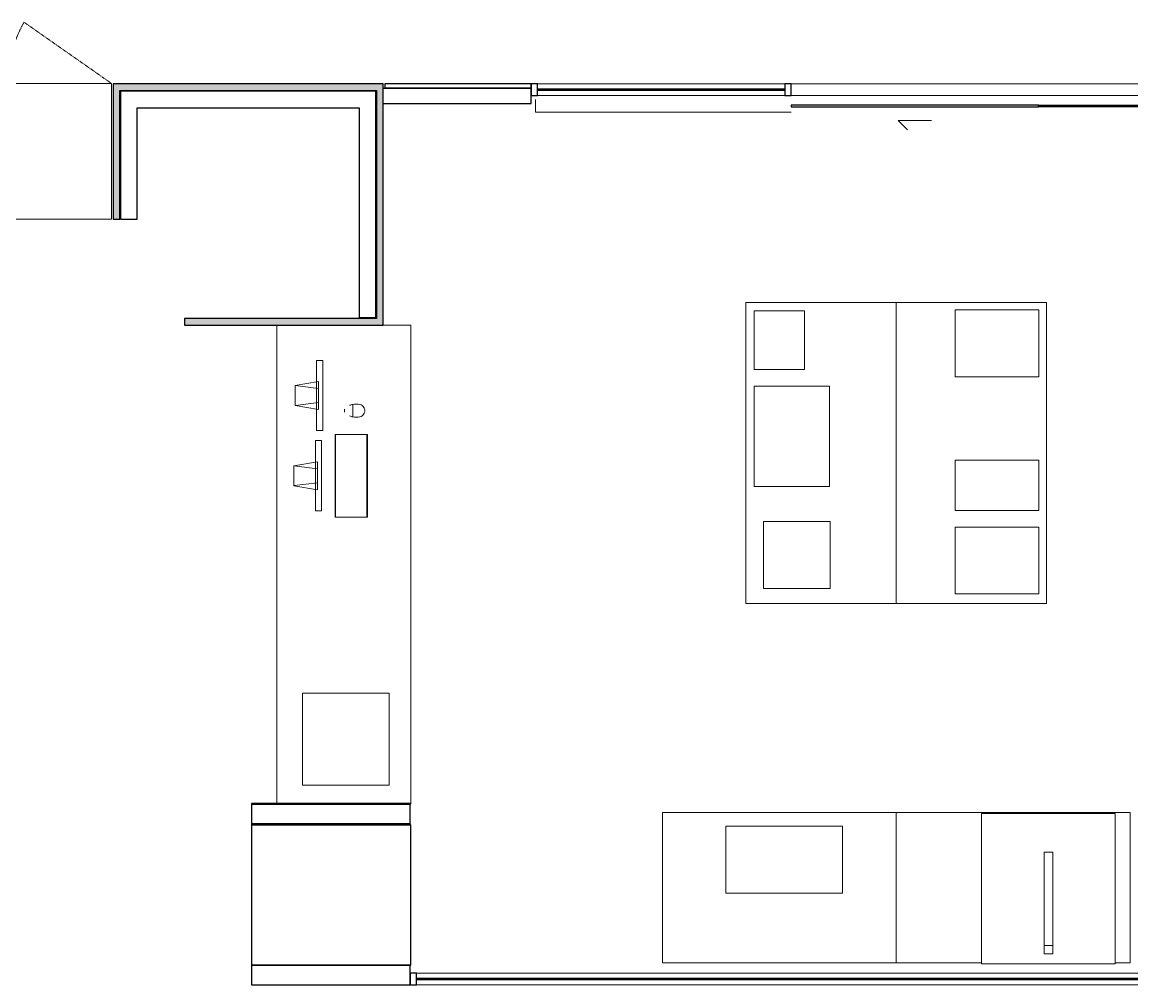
# Model space of a CAD drawing. Header units: millimetres. Extents: x -64292 to 329, y -3854 to 56761.
# Drawn here: x -29311 to -22670, y 13598 to 19357 of the extents above; entities that cross this region are included whole.
import ezdxf

# ---------------------------------------------------------------- set-up
doc = ezdxf.new("R2010")
doc.units = ezdxf.units.MM
doc.header["$MEASUREMENT"] = 0
doc.linetypes.add('Hidden dense', pattern=[3.2, 1.6, -1.6])
for name, color, linetype, lineweight in [('A-DETL-GENF', 92, 'Continuous', 13), ('A-DOOR', 31, 'Continuous', 13), ('A-GLAZ-CURT', 52, 'Continuous', 13), ('A-GLAZ-CWMG', 51, 'Continuous', 13), ('A-WALL-PATT', 111, 'Continuous', 13), ('E-ELEC-EQPM', 71, 'Continuous', 13), ('I-FURN', 30, 'Continuous', 13), ('I-WALL', 2, 'Continuous', 13), ('Q-CASE', 31, 'Continuous', 13), ('Q-CASE-HDLN', 31, 'Hidden dense', 13), ('Q-SPCQ', 91, 'Continuous', 13)]:
    doc.layers.add(name, color=color, linetype=linetype, lineweight=lineweight)

# ---------------------------------------------------------------- blocks, each defined once
blk = doc.blocks.new('SMALL TABLE SAW - SMALL TABLE SAW-3491556-GA PLAN - LEVEL 11')
at = {"layer": 'E-ELEC-EQPM'}
for p, q in [((304.3, 226.1), (-295.7, 226.1)), ((-295.7, 226.1), (-295.7, -223.9)), ((304.3, -223.9), (304.3, 226.1)), ((-295.7, -223.9), (304.3, -223.9))]:
    blk.add_line(p, q, dxfattribs=at)
blk = doc.blocks.new('DRILL PRESS - DRILL PRESS-3493614-GA PLAN - LEVEL 11')
at = {"layer": 'E-ELEC-EQPM'}
for p, q in [((175, 325), (-125, 325)), ((-125, 325), (-125, -175)), ((175, -175), (175, 325)), ((-125, -175), (175, -175))]:
    blk.add_line(p, q, dxfattribs=at)
blk = doc.blocks.new('DISK SANDER - DISK SANDER-3496356-GA PLAN - LEVEL 11')
at = {"layer": 'E-ELEC-EQPM'}
for p, q in [((204.3, 551.1), (-195.7, 551.1)), ((-195.7, 551.1), (-195.7, -148.9)), ((204.3, -148.9), (204.3, 551.1)), ((-195.7, -148.9), (204.3, -148.9))]:
    blk.add_line(p, q, dxfattribs=at)
blk = doc.blocks.new('GRINDER_BUFFER - GRINDER_BUFFER-3497730-GA PLAN - LEVEL 11')
at = {"layer": 'E-ELEC-EQPM'}
for p, q in [((304.3, 296.1), (-95.7, 296.1)), ((-95.7, 296.1), (-95.7, -203.9)), ((304.3, -203.9), (304.3, 296.1)), ((-95.7, -203.9), (304.3, -203.9))]:
    blk.add_line(p, q, dxfattribs=at)
blk = doc.blocks.new('FOAM CUTTER - FOAM CUTTER-3498417-GA PLAN - LEVEL 11')
at = {"layer": 'E-ELEC-EQPM'}
for p, q in [((400, 507.4), (-400, 507.4)), ((-400, 507.4), (-400, -392.6)), ((400, -392.6), (400, 507.4)), ((25.5, 448.4), (-25.5, 448.4)), ((-25.5, 448.4), (-25.5, 397.4)), ((25.5, 397.4), (25.5, 448.4)), ((25.5, 397.4), (-25.5, 397.4)), ((-25.5, 397.4), (-25.5, -160)), ((-25.5, 397.4), (25.5, 397.4)), ((25.5, -160), (25.5, 397.4)), ((-25.5, -160), (25.5, -160)), ((-400, -392.6), (400, -392.6))]:
    blk.add_line(p, q, dxfattribs=at)
blk = doc.blocks.new('CARVEY - CARVEY-4313039-GA PLAN - LEVEL 11')
at = {"layer": 'E-ELEC-EQPM'}
for p, q in [((275, 260), (-275, 260)), ((-275, 260), (-275, -260)), ((275, -260), (275, 260)), ((-275, -260), (275, -260))]:
    blk.add_line(p, q, dxfattribs=at)
blk = doc.blocks.new('System Panel - Glazed 6mm_Centre-9906496-GA PLAN - LEVEL 11')
at = {"layer": 'A-GLAZ-CURT', "lineweight": 30}
for p, q in [((750, 3), (-750, 3)), ((-750, 3), (-750, -3)), ((750, -3), (750, 3)), ((-750, -3), (750, -3))]:
    blk.add_line(p, q, dxfattribs=at)
blk = doc.blocks.new('EEQ-Computer-monitor - COM005-1483536-GA PLAN - LEVEL 11')
at = {"layer": 'E-ELEC-EQPM'}
for p, q in [((-217.6, -135.7), (-217.6, -172.7)), ((202.4, -135.7), (-217.6, -135.7)), ((-217.6, -172.7), (202.4, -172.7)), ((202.4, -135.7), (202.4, -172.7))]:
    blk.add_line(p, q, dxfattribs=at)
at = {"layer": 'I-FURN'}
for p, q in [((-91.8, -147.3), (-67.1, -7.4)), ((-67.1, -7.4), (51.8, -7.5)), ((-49.2, -147.3), (-66.9, -8.8)), ((33.9, -147.3), (51.8, -7.5)), ((51.8, -7.5), (76.5, -147.3)), ((76.5, -147.3), (-91.8, -147.3))]:
    blk.add_line(p, q, dxfattribs=at)
blk = doc.blocks.new('EEQ-PC-Monitor-_-Keyboard - WEQ-10-9001081-GA PLAN - LEVEL 11')
at = {"layer": 'E-ELEC-EQPM'}
for p, q in [((-210, -128.2), (-210, -165.3)), ((210, -128.2), (-210, -128.2)), ((210, -128.2), (210, -165.3)), ((-210, -165.3), (210, -165.3))]:
    blk.add_line(p, q, dxfattribs=at)
at = {"layer": 'I-FURN'}
for p, q in [((-84.2, -139.9), (-59.5, 0)), ((-59.5, 0), (59.5, -0.1)), ((-41.6, -139.9), (-59.3, -1.4)), ((41.6, -139.9), (59.5, -0.1)), ((59.5, -0.1), (84.2, -139.9)), ((84.2, -139.9), (-84.2, -139.9))]:
    blk.add_line(p, q, dxfattribs=at)
at = {"layer": 'Q-SPCQ'}
for p, q in [((247.3, -247.1), (-248, -247.1)), ((-248, -249.4), (-248, -247.1)), ((-248, -436.8), (-248, -249.4)), ((-248, -249.4), (247.3, -249.4)), ((247.3, -247.1), (247.3, -249.4)), ((247.3, -249.4), (247.3, -436.8)), ((380.9, -302.5), (398.2, -302.5)), ((352, -352.7), (427.1, -352.7)), ((352.1, -351.9), (427, -351.9)), ((352.9, -351.9), (352.9, -352.7)), ((352.9, -352.7), (352.9, -351.9)), ((426.2, -352.7), (426.2, -351.9)), ((426.2, -351.9), (426.2, -352.7)), ((-248, -439.9), (-248, -436.8)), ((247.3, -436.8), (-248, -436.8)), ((-248, -439.9), (247.3, -439.9)), ((247.3, -436.8), (247.3, -439.9))]:
    blk.add_line(p, q, dxfattribs=at)
for centre, radius, start, end in [((474.9, -373), 124.6, 170.64351, 189.7343), ((432.5, -365.7), 81.5, 156.59461, 170.2657), ((385.9, -388.2), 34.3, 189.7343, 244.50058), ((393.2, -388.2), 34.3, 295.49942, 350.2657), ((346.6, -365.7), 81.5, 9.7343, 23.40539), ((304.2, -373), 124.6, 350.2657, 9.35649), ((393.6, -372), 52.3, 244.50058, 265.49942), ((385.4, -372), 52.3, 274.50058, 295.49942)]:
    blk.add_arc(centre, radius, start, end, dxfattribs=at)
blk = doc.blocks.new('BOBBIN SANDER - BOBBIN SANDER-3497043-GA PLAN - LEVEL 11')
at = {"layer": 'E-ELEC-EQPM'}
for p, q in [((194.3, 196.1), (-205.7, 196.1)), ((-205.7, 196.1), (-205.7, -203.9)), ((194.3, -203.9), (194.3, 196.1)), ((-205.7, -203.9), (194.3, -203.9))]:
    blk.add_line(p, q, dxfattribs=at)
blk = doc.blocks.new('BAND SAW - BAND SAW-5731439-GA PLAN - LEVEL 11')
at = {"layer": 'E-ELEC-EQPM'}
for p, q in [((304.3, 296.1), (-95.7, 296.1)), ((-95.7, 296.1), (-95.7, -203.9)), ((304.3, -203.9), (304.3, 296.1)), ((-95.7, -203.9), (304.3, -203.9))]:
    blk.add_line(p, q, dxfattribs=at)
blk = doc.blocks.new('BVN_Joinery_Reception Banquette_JO-E-1 - EX-021_1-7750586-GA PLAN - LEVEL 11')
at = {"layer": 'Q-CASE'}
for p, q in [((-241.8, -301.6), (-241.8, -1112.5)), ((1023.3, -301.6), (-241.8, -301.6)), ((-241.8, -301.6), (-241.8, -1112.5)), ((1023.3, -301.6), (-241.8, -301.6)), ((1023.3, -301.6), (1023.3, -1112.5)), ((4482.2, -301.6), (1023.3, -301.6)), ((1023.3, -1112.5), (1023.3, -301.6)), ((1023.3, -1112.5), (1023.3, -301.6)), ((1053.3, -1112.5), (1053.3, -331.6)), ((1053.3, -331.6), (4442.2, -331.6)), ((4442.2, -331.6), (4442.2, -1112.5)), ((4482.2, -1112.5), (4482.2, -301.6)), ((1077.7, -462.5), (1077.7, -557.5)), ((1197.7, -412.5), (1127.7, -412.5)), ((1197.7, -412.5), (1277.7, -412.5)), ((1277.7, -412.5), (1357.7, -412.5)), ((1277.7, -617.5), (1277.7, -412.5)), ((1622.7, -412.5), (1357.7, -412.5)), ((1622.7, -412.5), (1702.7, -412.5)), ((1702.7, -412.5), (1782.7, -412.5)), ((1702.7, -617.5), (1702.7, -412.5)), ((2047.7, -412.5), (1782.7, -412.5)), ((2047.7, -412.5), (2127.7, -412.5)), ((2127.7, -412.5), (2207.7, -412.5)), ((2127.7, -617.5), (2127.7, -412.5)), ((2472.7, -412.5), (2207.7, -412.5)), ((2472.7, -412.5), (2552.7, -412.5)), ((2552.7, -412.5), (2632.7, -412.5)), ((2552.7, -617.5), (2552.7, -412.5)), ((2702.7, -412.5), (2632.7, -412.5)), ((2752.7, -462.5), (2752.7, -557.5)), ((2752.7, -557.5), (2752.7, -462.5)), ((2872.7, -412.5), (2802.7, -412.5)), ((2872.7, -412.5), (2952.7, -412.5)), ((2952.7, -412.5), (3032.7, -412.5)), ((2952.7, -617.5), (2952.7, -412.5)), ((3297.7, -412.5), (3032.7, -412.5)), ((3297.7, -412.5), (3377.7, -412.5)), ((3377.7, -412.5), (3457.7, -412.5)), ((3377.7, -617.5), (3377.7, -412.5)), ((3722.7, -412.5), (3457.7, -412.5)), ((3722.7, -412.5), (3802.7, -412.5)), ((3802.7, -412.5), (3882.7, -412.5)), ((3802.7, -617.5), (3802.7, -412.5)), ((4147.7, -412.5), (3882.7, -412.5)), ((4147.7, -412.5), (4227.7, -412.5)), ((4227.7, -412.5), (4307.7, -412.5)), ((4227.7, -617.5), (4227.7, -412.5)), ((4377.7, -412.5), (4307.7, -412.5)), ((4427.7, -557.5), (4427.7, -462.5)), ((1077.7, -637.5), (1077.7, -557.5)), ((2752.7, -637.5), (2752.7, -557.5)), ((2752.7, -557.5), (2752.7, -637.5)), ((4427.7, -557.5), (4427.7, -637.5)), ((1077.7, -717.5), (1077.7, -637.5)), ((1077.7, -637.5), (1257.7, -637.5)), ((1277.7, -817.5), (1277.7, -657.5)), ((1297.7, -637.5), (1682.7, -637.5)), ((1702.7, -817.5), (1702.7, -657.5)), ((1722.7, -637.5), (2107.7, -637.5)), ((2127.7, -817.5), (2127.7, -657.5)), ((2147.7, -637.5), (2532.7, -637.5)), ((2552.7, -817.5), (2552.7, -657.5)), ((2572.7, -637.5), (2752.7, -637.5)), ((2752.7, -717.5), (2752.7, -637.5)), ((2752.7, -637.5), (2932.7, -637.5)), ((2752.7, -637.5), (2752.7, -717.5)), ((2952.7, -817.5), (2952.7, -657.5)), ((2972.7, -637.5), (3357.7, -637.5)), ((3377.7, -817.5), (3377.7, -657.5)), ((3397.7, -637.5), (3782.7, -637.5)), ((3802.7, -817.5), (3802.7, -657.5)), ((3822.7, -637.5), (4207.7, -637.5)), ((4227.7, -817.5), (4227.7, -657.5)), ((4247.7, -637.5), (4427.7, -637.5)), ((4427.7, -637.5), (4427.7, -717.5)), ((1077.7, -717.5), (1077.7, -757.5)), ((2752.7, -717.5), (2752.7, -757.5)), ((2752.7, -757.5), (2752.7, -717.5)), ((4427.7, -757.5), (4427.7, -717.5)), ((1077.7, -837.5), (1077.7, -757.5)), ((2752.7, -837.5), (2752.7, -757.5)), ((2752.7, -757.5), (2752.7, -837.5)), ((4427.7, -757.5), (4427.7, -837.5)), ((1077.7, -917.5), (1077.7, -837.5)), ((1077.7, -837.5), (1257.7, -837.5)), ((1277.7, -1062.5), (1277.7, -857.5)), ((1297.7, -837.5), (1682.7, -837.5)), ((1702.7, -1062.5), (1702.7, -857.5)), ((1722.7, -837.5), (2107.7, -837.5)), ((2127.7, -1062.5), (2127.7, -857.5)), ((2147.7, -837.5), (2532.7, -837.5)), ((2552.7, -1062.5), (2552.7, -857.5)), ((2572.7, -837.5), (2752.7, -837.5)), ((2752.7, -917.5), (2752.7, -837.5)), ((2752.7, -837.5), (2932.7, -837.5)), ((2752.7, -837.5), (2752.7, -917.5)), ((2952.7, -1062.5), (2952.7, -857.5)), ((2972.7, -837.5), (3357.7, -837.5)), ((3377.7, -1062.5), (3377.7, -857.5)), ((3397.7, -837.5), (3782.7, -837.5)), ((3802.7, -1062.5), (3802.7, -857.5)), ((3822.7, -837.5), (4207.7, -837.5)), ((4227.7, -1062.5), (4227.7, -857.5)), ((4247.7, -837.5), (4427.7, -837.5)), ((4427.7, -837.5), (4427.7, -917.5)), ((1077.7, -917.5), (1077.7, -1012.5)), ((2752.7, -917.5), (2752.7, -1012.5)), ((2752.7, -1012.5), (2752.7, -917.5)), ((4427.7, -1012.5), (4427.7, -917.5)), ((1127.7, -1062.5), (1197.7, -1062.5)), ((1277.7, -1062.5), (1197.7, -1062.5)), ((1357.7, -1062.5), (1277.7, -1062.5)), ((1357.7, -1062.5), (1622.7, -1062.5)), ((1702.7, -1062.5), (1622.7, -1062.5)), ((1782.7, -1062.5), (1702.7, -1062.5)), ((1782.7, -1062.5), (2047.7, -1062.5)), ((2127.7, -1062.5), (2047.7, -1062.5)), ((2207.7, -1062.5), (2127.7, -1062.5)), ((2207.7, -1062.5), (2472.7, -1062.5)), ((2552.7, -1062.5), (2472.7, -1062.5)), ((2632.7, -1062.5), (2552.7, -1062.5)), ((2632.7, -1062.5), (2702.7, -1062.5)), ((2802.7, -1062.5), (2872.7, -1062.5)), ((2952.7, -1062.5), (2872.7, -1062.5)), ((3032.7, -1062.5), (2952.7, -1062.5)), ((3032.7, -1062.5), (3297.7, -1062.5)), ((3377.7, -1062.5), (3297.7, -1062.5)), ((3457.7, -1062.5), (3377.7, -1062.5)), ((3457.7, -1062.5), (3722.7, -1062.5)), ((3802.7, -1062.5), (3722.7, -1062.5)), ((3882.7, -1062.5), (3802.7, -1062.5)), ((3882.7, -1062.5), (4147.7, -1062.5)), ((4227.7, -1062.5), (4147.7, -1062.5)), ((4307.7, -1062.5), (4227.7, -1062.5)), ((4307.7, -1062.5), (4377.7, -1062.5)), ((-241.8, -1112.5), (1023.3, -1112.5)), ((-241.8, -1112.5), (1023.3, -1112.5)), ((1023.3, -1112.5), (1053.3, -1112.5)), ((4442.2, -1112.5), (1053.3, -1112.5)), ((4442.2, -1112.5), (4482.2, -1112.5))]:
    blk.add_line(p, q, dxfattribs=at)
at = {"layer": 'Q-CASE', "flags": 128}
for points in [[(1197.7, -557.5), (1207.8, -567.6), (1217.9, -577.7), (1228, -587.8), (1238.1, -597.8), (1258, -617.8), (1263.6, -623.4)], [(1291.9, -623.4), (1317.4, -597.8), (1335.3, -579.9), (1344.3, -571), (1357.7, -557.5)], [(1688.6, -623.4), (1663.1, -597.8), (1645.2, -579.9), (1636.2, -571), (1622.7, -557.5)], [(1782.7, -557.5), (1772.6, -567.6), (1762.6, -577.7), (1752.5, -587.8), (1742.4, -597.8), (1722.5, -617.8), (1716.9, -623.4)], [(2113.6, -623.4), (2088.1, -597.8), (2070.2, -579.9), (2061.2, -571), (2047.7, -557.5)], [(2207.7, -557.5), (2197.6, -567.6), (2187.6, -577.7), (2177.5, -587.8), (2167.4, -597.8), (2147.5, -617.8), (2141.9, -623.4)], [(2538.6, -623.4), (2513.1, -597.8), (2495.2, -579.9), (2486.2, -571), (2472.7, -557.5)], [(2632.7, -557.5), (2622.6, -567.6), (2612.6, -577.7), (2602.5, -587.8), (2592.4, -597.8), (2572.5, -617.8), (2566.9, -623.4)], [(2872.7, -557.5), (2882.8, -567.6), (2892.9, -577.7), (2903, -587.8), (2913.1, -597.8), (2933, -617.8), (2938.6, -623.4)], [(2966.9, -623.4), (2992.4, -597.8), (3010.3, -579.9), (3019.3, -571), (3032.7, -557.5)], [(3363.6, -623.4), (3338.1, -597.8), (3320.2, -579.9), (3311.2, -571), (3297.7, -557.5)], [(3457.7, -557.5), (3447.6, -567.6), (3437.6, -577.7), (3427.5, -587.8), (3417.4, -597.8), (3397.5, -617.8), (3391.9, -623.4)], [(3788.6, -623.4), (3763.1, -597.8), (3745.2, -579.9), (3736.2, -571), (3722.7, -557.5)], [(3882.7, -557.5), (3872.6, -567.6), (3862.6, -577.7), (3852.5, -587.8), (3842.4, -597.8), (3822.5, -617.8), (3816.9, -623.4)], [(4213.6, -623.4), (4188.1, -597.8), (4170.2, -579.9), (4161.2, -571), (4147.7, -557.5)], [(4307.7, -557.5), (4297.6, -567.6), (4287.6, -577.7), (4277.5, -587.8), (4267.4, -597.8), (4247.5, -617.8), (4241.9, -623.4)], [(1263.6, -651.6), (1238.1, -677.2), (1220.2, -695.1), (1211.2, -704), (1197.7, -717.5)], [(1357.7, -717.5), (1347.6, -707.4), (1337.6, -697.3), (1327.5, -687.2), (1317.4, -677.2), (1297.5, -657.2), (1291.9, -651.6)], [(1622.7, -717.5), (1632.8, -707.4), (1642.9, -697.3), (1653, -687.2), (1663.1, -677.2), (1683, -657.2), (1688.6, -651.6)], [(1716.9, -651.6), (1742.4, -677.2), (1760.3, -695.1), (1769.3, -704), (1782.7, -717.5)], [(2047.7, -717.5), (2057.8, -707.4), (2067.9, -697.3), (2078, -687.2), (2088.1, -677.2), (2108, -657.2), (2113.6, -651.6)], [(2141.9, -651.6), (2167.4, -677.2), (2185.3, -695.1), (2194.3, -704), (2207.7, -717.5)], [(2472.7, -717.5), (2482.8, -707.4), (2492.9, -697.3), (2503, -687.2), (2513.1, -677.2), (2533, -657.2), (2538.6, -651.6)], [(2566.9, -651.6), (2592.4, -677.2), (2610.3, -695.1), (2619.3, -704), (2632.7, -717.5)], [(2938.6, -651.6), (2913.1, -677.2), (2895.2, -695.1), (2886.2, -704), (2872.7, -717.5)], [(3032.7, -717.5), (3022.6, -707.4), (3012.6, -697.3), (3002.5, -687.2), (2992.4, -677.2), (2972.5, -657.2), (2966.9, -651.6)], [(3297.7, -717.5), (3307.8, -707.4), (3317.9, -697.3), (3328, -687.2), (3338.1, -677.2), (3358, -657.2), (3363.6, -651.6)], [(3391.9, -651.6), (3417.4, -677.2), (3435.3, -695.1), (3444.3, -704), (3457.7, -717.5)], [(3722.7, -717.5), (3732.8, -707.4), (3742.9, -697.3), (3753, -687.2), (3763.1, -677.2), (3783, -657.2), (3788.6, -651.6)], [(3816.9, -651.6), (3842.4, -677.2), (3860.3, -695.1), (3869.3, -704), (3882.7, -717.5)], [(4147.7, -717.5), (4157.8, -707.4), (4167.9, -697.3), (4178, -687.2), (4188.1, -677.2), (4208, -657.2), (4213.6, -651.6)], [(4241.9, -651.6), (4267.4, -677.2), (4285.3, -695.1), (4294.3, -704), (4307.7, -717.5)], [(1197.7, -757.5), (1207.8, -767.6), (1217.9, -777.7), (1228, -787.8), (1238.1, -797.8), (1258, -817.8), (1263.6, -823.4)], [(1291.9, -823.4), (1317.4, -797.8), (1335.3, -779.9), (1344.3, -771), (1357.7, -757.5)], [(1688.6, -823.4), (1663.1, -797.8), (1645.2, -779.9), (1636.2, -771), (1622.7, -757.5)], [(1782.7, -757.5), (1772.6, -767.6), (1762.6, -777.7), (1752.5, -787.8), (1742.4, -797.8), (1722.5, -817.8), (1716.9, -823.4)], [(2113.6, -823.4), (2088.1, -797.8), (2070.2, -779.9), (2061.2, -771), (2047.7, -757.5)], [(2207.7, -757.5), (2197.6, -767.6), (2187.6, -777.7), (2177.5, -787.8), (2167.4, -797.8), (2147.5, -817.8), (2141.9, -823.4)], [(2538.6, -823.4), (2513.1, -797.8), (2495.2, -779.9), (2486.2, -771), (2472.7, -757.5)], [(2632.7, -757.5), (2622.6, -767.6), (2612.6, -777.7), (2602.5, -787.8), (2592.4, -797.8), (2572.5, -817.8), (2566.9, -823.4)], [(2872.7, -757.5), (2882.8, -767.6), (2892.9, -777.7), (2903, -787.8), (2913.1, -797.8), (2933, -817.8), (2938.6, -823.4)], [(2966.9, -823.4), (2992.4, -797.8), (3010.3, -779.9), (3019.3, -771), (3032.7, -757.5)], [(3363.6, -823.4), (3338.1, -797.8), (3320.2, -779.9), (3311.2, -771), (3297.7, -757.5)], [(3457.7, -757.5), (3447.6, -767.6), (3437.6, -777.7), (3427.5, -787.8), (3417.4, -797.8), (3397.5, -817.8), (3391.9, -823.4)], [(3788.6, -823.4), (3763.1, -797.8), (3745.2, -779.9), (3736.2, -771), (3722.7, -757.5)], [(3882.7, -757.5), (3872.6, -767.6), (3862.6, -777.7), (3852.5, -787.8), (3842.4, -797.8), (3822.5, -817.8), (3816.9, -823.4)], [(4213.6, -823.4), (4188.1, -797.8), (4170.2, -779.9), (4161.2, -771), (4147.7, -757.5)], [(4307.7, -757.5), (4297.6, -767.6), (4287.6, -777.7), (4277.5, -787.8), (4267.4, -797.8), (4247.5, -817.8), (4241.9, -823.4)], [(1263.6, -851.6), (1238.1, -877.2), (1220.2, -895.1), (1211.2, -904), (1197.7, -917.5)], [(1357.7, -917.5), (1347.6, -907.4), (1337.6, -897.3), (1327.5, -887.2), (1317.4, -877.2), (1297.5, -857.2), (1291.9, -851.6)], [(1622.7, -917.5), (1632.8, -907.4), (1642.9, -897.3), (1653, -887.2), (1663.1, -877.2), (1683, -857.2), (1688.6, -851.6)], [(1716.9, -851.6), (1742.4, -877.2), (1760.3, -895.1), (1769.3, -904), (1782.7, -917.5)], [(2047.7, -917.5), (2057.8, -907.4), (2067.9, -897.3), (2078, -887.2), (2088.1, -877.2), (2108, -857.2), (2113.6, -851.6)], [(2141.9, -851.6), (2167.4, -877.2), (2185.3, -895.1), (2194.3, -904), (2207.7, -917.5)], [(2472.7, -917.5), (2482.8, -907.4), (2492.9, -897.3), (2503, -887.2), (2513.1, -877.2), (2533, -857.2), (2538.6, -851.6)], [(2566.9, -851.6), (2592.4, -877.2), (2610.3, -895.1), (2619.3, -904), (2632.7, -917.5)], [(2938.6, -851.6), (2913.1, -877.2), (2895.2, -895.1), (2886.2, -904), (2872.7, -917.5)], [(3032.7, -917.5), (3022.6, -907.4), (3012.6, -897.3), (3002.5, -887.2), (2992.4, -877.2), (2972.5, -857.2), (2966.9, -851.6)], [(3297.7, -917.5), (3307.8, -907.4), (3317.9, -897.3), (3328, -887.2), (3338.1, -877.2), (3358, -857.2), (3363.6, -851.6)], [(3391.9, -851.6), (3417.4, -877.2), (3435.3, -895.1), (3444.3, -904), (3457.7, -917.5)], [(3722.7, -917.5), (3732.8, -907.4), (3742.9, -897.3), (3753, -887.2), (3763.1, -877.2), (3783, -857.2), (3788.6, -851.6)], [(3816.9, -851.6), (3842.4, -877.2), (3860.3, -895.1), (3869.3, -904), (3882.7, -917.5)], [(4147.7, -917.5), (4157.8, -907.4), (4167.9, -897.3), (4178, -887.2), (4188.1, -877.2), (4208, -857.2), (4213.6, -851.6)], [(4241.9, -851.6), (4267.4, -877.2), (4285.3, -895.1), (4294.3, -904), (4307.7, -917.5)]]:
    blk.add_lwpolyline(points, dxfattribs=at)
at = {"layer": 'Q-CASE'}
for centre, radius, start, end in [((1127.7, -462.5), 50, 90, 180), ((2702.7, -462.5), 50, 360, 90), ((2802.7, -462.5), 50, 90, 180), ((4377.7, -462.5), 50, 360, 90), ((1277.7, -637.5), 20, 0, 180), ((1277.7, -637.5), 20, 180, 360), ((1702.7, -637.5), 20, 0, 180), ((1702.7, -637.5), 20, 180, 360), ((2127.7, -637.5), 20, 0, 180), ((2127.7, -637.5), 20, 180, 360), ((2552.7, -637.5), 20, 0, 180), ((2552.7, -637.5), 20, 180, 360), ((2952.7, -637.5), 20, 0, 180), ((2952.7, -637.5), 20, 180, 360), ((3377.7, -637.5), 20, 0, 180), ((3377.7, -637.5), 20, 180, 360), ((3802.7, -637.5), 20, 0, 180), ((3802.7, -637.5), 20, 180, 360), ((4227.7, -637.5), 20, 0, 180), ((4227.7, -637.5), 20, 180, 360), ((1277.7, -837.5), 20, 0, 180), ((1277.7, -837.5), 20, 180, 360), ((1702.7, -837.5), 20, 0, 180), ((1702.7, -837.5), 20, 180, 360), ((2127.7, -837.5), 20, 0, 180), ((2127.7, -837.5), 20, 180, 360), ((2552.7, -837.5), 20, 0, 180), ((2552.7, -837.5), 20, 180, 360), ((2952.7, -837.5), 20, 0, 180), ((2952.7, -837.5), 20, 180, 360), ((3377.7, -837.5), 20, 0, 180), ((3377.7, -837.5), 20, 180, 360), ((3802.7, -837.5), 20, 0, 180), ((3802.7, -837.5), 20, 180, 360), ((4227.7, -837.5), 20, 0, 180), ((4227.7, -837.5), 20, 180, 360), ((1127.7, -1012.5), 50, 180, 270), ((2702.7, -1012.5), 50, 270, 360), ((2802.7, -1012.5), 50, 180, 270), ((4377.7, -1012.5), 50, 270, 360)]:
    blk.add_arc(centre, radius, start, end, dxfattribs=at)
at = {"layer": 'Q-CASE-HDLN'}
for p, q in [((-241.8, -1112.5), (282.5, -1479.6)), ((1023.3, -1112.5), (499, -1479.6))]:
    blk.add_line(p, q, dxfattribs=at)
for centre, start, end in [((-466.6, -1062.5), 330.89159, 356.65681), ((1248.1, -1062.5), 183.34319, 209.10841)]:
    blk.add_arc(centre, 857.4, start, end, dxfattribs=at)
blk = doc.blocks.new('BVN_Joinery_Workshop_JO-N-11 - BVN_Joinery_Workshop_JO-N-11-10457271-GA PLAN - LEVEL 11')
at = {"layer": 'Q-CASE', "lineweight": 30}
for p, q in [((521.2, -10.3), (-431.8, -10.3)), ((-431.8, -10.3), (-431.8, -849.3)), ((521.2, -849.3), (521.2, -10.3)), ((-431.8, -849.3), (521.2, -849.3))]:
    blk.add_line(p, q, dxfattribs=at)
blk = doc.blocks.new('Rectangular Mullion - JEB_15 x 70mm-9906488-GA PLAN - LEVEL 11')
at = {"layer": 'A-GLAZ-CWMG'}
for p, q in [((-25452.1, 13667.9), (-26952.1, 13667.9)), ((-25452.1, 13597.9), (-26952.1, 13597.9))]:
    blk.add_line(p, q, dxfattribs=at)
blk = doc.blocks.new('SWIVEL VICE - SWIVEL VICE-3495669-GA PLAN - LEVEL 11')
at = {"layer": 'E-ELEC-EQPM'}
for p, q in [((204.3, 151.1), (-145.7, 151.1)), ((-145.7, 151.1), (-145.7, -148.9)), ((204.3, -148.9), (204.3, 151.1)), ((-145.7, -148.9), (204.3, -148.9))]:
    blk.add_line(p, q, dxfattribs=at)
blk = doc.blocks.new('JO-N-10 - JO-N-10-9791559-GA PLAN - LEVEL 11')
at = {"layer": 'Q-CASE'}
for p, q in [((-27788.1, 17543.2), (-27788.1, 14682.9)), ((-26985.1, 17543.2), (-27150.6, 17543.2)), ((-26985.1, 14677.9), (-26985.1, 17543.2)), ((-26987.6, 14677.9), (-26985.1, 14677.9))]:
    blk.add_line(p, q, dxfattribs=at)
blk = doc.blocks.new('Existing Furniture_High Meeting Table-1800x900_ET-5 - ET5-9892981-GA PLAN - LEVEL 11')
at = {"layer": 'I-FURN'}
for p, q in [((1800, 900), (0, 900)), ((0, 900), (0, 0)), ((1800, 0), (1800, 900)), ((0, 0), (1800, 0))]:
    blk.add_line(p, q, dxfattribs=at)
blk = doc.blocks.new('Existing Furniture_High Meeting Table-1400x900_ET7 - ET7-9894611-GA PLAN - LEVEL 11')
at = {"layer": 'I-FURN'}
for p, q in [((0, 900), (0, 0)), ((1400, 900), (0, 900)), ((1400, 0), (1400, 900)), ((0, 0), (1400, 0))]:
    blk.add_line(p, q, dxfattribs=at)
blk = doc.blocks.new('Existing Furniture_High Meeting Table-1400x900_ET7 - ET7-V107-GA PLAN - LEVEL 11')
at = {"layer": 'I-FURN'}
for p, q in [((0, 900), (0, 0)), ((1400, 900), (0, 900)), ((1400, 0), (1400, 900)), ((0, 0), (510.9, 0)), ((1310.9, 0), (1400, 0))]:
    blk.add_line(p, q, dxfattribs=at)
blk = doc.blocks.new('Rectangular Mullion - JEB_38 x 70mm-9904427-GA PLAN - LEVEL 11')
at = {"layer": 'A-GLAZ-CWMG', "lineweight": 30}
for p, q in [((0, 35), (-38, 35)), ((-38, 35), (-38, -35)), ((0, -35), (0, 35)), ((-38, -35), (0, -35))]:
    blk.add_line(p, q, dxfattribs=at)
blk = doc.blocks.new('System Panel - Glazed 6mm_Centre-9906520-GA PLAN - LEVEL 11')
at = {"layer": 'A-GLAZ-CURT', "lineweight": 30}
for p, q in [((740.5, 3), (-740.5, 3)), ((-740.5, 3), (-740.5, -3)), ((740.5, -3), (740.5, 3)), ((-740.5, -3), (740.5, -3))]:
    blk.add_line(p, q, dxfattribs=at)
blk = doc.blocks.new('Rectangular Mullion - JEB_15 x 70mm-9906513-GA PLAN - LEVEL 11')
at = {"layer": 'A-GLAZ-CWMG'}
for p, q in [((-24746.8, 18988.5), (-26227.8, 18988.5)), ((-24746.8, 18918.5), (-26227.8, 18918.5))]:
    blk.add_line(p, q, dxfattribs=at)
blk = doc.blocks.new('System Panel - Glazed 6mm_Centre-10054484-GA PLAN - LEVEL 11')
at = {"layer": 'A-GLAZ-CURT', "lineweight": 30}
for p, q in [((381, 3), (-381, 3)), ((-381, 3), (-381, -3)), ((381, -3), (381, 3)), ((-381, -3), (381, -3))]:
    blk.add_line(p, q, dxfattribs=at)
blk = doc.blocks.new('DCW_Door_Glass Sliding Single - DCW_Door_Glass Sliding Single-9906523-GA PLAN - LEVEL 11')
at = {"layer": 'A-DETL-GENF'}
for p, q in [((100, 185), (43.4, 241.6)), ((-100, 185), (100, 185))]:
    blk.add_line(p, q, dxfattribs=at)
at = {"layer": 'A-DOOR'}
for p, q in [((740.5, 135), (2271.5, 135)), ((2271.5, 135), (2271.5, 60))]:
    blk.add_line(p, q, dxfattribs=at)
at = {"layer": 'A-DOOR', "lineweight": 30}
for p, q in [((740.5, 102.5), (-740.5, 102.5)), ((-740.5, 102.5), (-740.5, 92.5)), ((-740.5, 92.5), (740.5, 92.5)), ((740.5, 92.5), (740.5, 102.5))]:
    blk.add_line(p, q, dxfattribs=at)
blk = doc.blocks.new('DCW_Door_Glass Sliding Single - DCW_Door_Glass Sliding Single-9906524-GA PLAN - LEVEL 11')
at = {"layer": 'A-DETL-GENF'}
for p, q in [((-100, -185), (100, -185)), ((100, -185), (43.4, -241.6))]:
    blk.add_line(p, q, dxfattribs=at)
at = {"layer": 'A-DOOR'}
for p, q in [((2271.5, -135), (2271.5, -60)), ((740.5, -135), (2271.5, -135))]:
    blk.add_line(p, q, dxfattribs=at)
at = {"layer": 'A-DOOR', "lineweight": 30}
for p, q in [((-740.5, -92.5), (740.5, -92.5)), ((-740.5, -102.5), (-740.5, -92.5)), ((740.5, -102.5), (-740.5, -102.5)), ((740.5, -92.5), (740.5, -102.5))]:
    blk.add_line(p, q, dxfattribs=at)
blk = doc.blocks.new('Rectangular Mullion - JEB_15 x 70mm-10054486-GA PLAN - LEVEL 11')
at = {"layer": 'A-GLAZ-CWMG'}
for p, q in [((-24690.1, 13667.9), (-25452.1, 13667.9)), ((-24690.1, 13597.9), (-25452.1, 13597.9))]:
    blk.add_line(p, q, dxfattribs=at)
blk = doc.blocks.new('Rectangular Mullion - JEB_15 x 70mm-9906491-GA PLAN - LEVEL 11')
at = {"layer": 'A-GLAZ-CWMG'}
for p, q in [((-21690.1, 13667.9), (-23190.1, 13667.9)), ((-21690.1, 13597.9), (-23190.1, 13597.9))]:
    blk.add_line(p, q, dxfattribs=at)
blk = doc.blocks.new('Rectangular Mullion - JEB_15 x 70mm-9906517-GA PLAN - LEVEL 11')
at = {"layer": 'A-GLAZ-CWMG'}
for p, q in [((-23227.8, 18988.5), (-24708.8, 18988.5)), ((-23227.8, 18918.5), (-24708.8, 18918.5))]:
    blk.add_line(p, q, dxfattribs=at)
blk = doc.blocks.new('Rectangular Mullion - JEB_15 x 70mm-9906518-GA PLAN - LEVEL 11')
at = {"layer": 'A-GLAZ-CWMG'}
for p, q in [((-21746.8, 18988.5), (-23227.8, 18988.5)), ((-21746.8, 18918.5), (-23227.8, 18918.5))]:
    blk.add_line(p, q, dxfattribs=at)
blk = doc.blocks.new('Rectangular Mullion - JEB_38 x 70mm-9906348-GA PLAN - LEVEL 11')
at = {"layer": 'A-GLAZ-CWMG', "lineweight": 30}
for p, q in [((-19, 35), (19, 35)), ((-19, -35), (-19, 35)), ((19, 35), (19, -35)), ((19, -35), (-19, -35))]:
    blk.add_line(p, q, dxfattribs=at)
blk = doc.blocks.new('Rectangular Mullion - JEB_15 x 70mm-10054487-GA PLAN - LEVEL 11')
at = {"layer": 'A-GLAZ-CWMG'}
for p, q in [((-23190.1, 13667.9), (-24690.1, 13667.9)), ((-23190.1, 13597.9), (-24690.1, 13597.9))]:
    blk.add_line(p, q, dxfattribs=at)
blk = doc.blocks.new('System Panel - Glazed 6mm_Centre-V321-GA PLAN - LEVEL 11')
at = {"layer": 'A-GLAZ-CURT', "lineweight": 30}
for p, q in [((740.5, 3), (-740.5, 3)), ((-740.5, 3), (-740.5, -3)), ((740.5, -3), (740.5, 3)), ((-740.5, -3), (740.5, -3))]:
    blk.add_line(p, q, dxfattribs=at)
blk = doc.blocks.new('Rectangular Mullion - JEB_15 x 70mm-V322-GA PLAN - LEVEL 11')
at = {"layer": 'A-GLAZ-CWMG'}
for p, q in [((-24746.8, 18988.5), (-26227.8, 18988.5)), ((-24746.8, 18918.5), (-26227.8, 18918.5))]:
    blk.add_line(p, q, dxfattribs=at)
blk = doc.blocks.new('DCW_Door_Glass Sliding Single - DCW_Door_Glass Sliding Single-V323-GA PLAN - LEVEL 11')
at = {"layer": 'A-DETL-GENF'}
for p, q in [((100, 185), (43.4, 241.6)), ((-100, 185), (100, 185))]:
    blk.add_line(p, q, dxfattribs=at)
at = {"layer": 'A-DOOR'}
for p, q in [((740.5, 135), (2271.5, 135)), ((2271.5, 135), (2271.5, 60))]:
    blk.add_line(p, q, dxfattribs=at)
at = {"layer": 'A-DOOR', "lineweight": 30}
for p, q in [((740.5, 102.5), (-740.5, 102.5)), ((-740.5, 102.5), (-740.5, 92.5)), ((-740.5, 92.5), (740.5, 92.5)), ((740.5, 92.5), (740.5, 102.5))]:
    blk.add_line(p, q, dxfattribs=at)
blk = doc.blocks.new('DCW_Door_Glass Sliding Single - DCW_Door_Glass Sliding Single-V324-GA PLAN - LEVEL 11')
at = {"layer": 'A-DETL-GENF'}
for p, q in [((-100, -185), (100, -185)), ((100, -185), (43.4, -241.6))]:
    blk.add_line(p, q, dxfattribs=at)
at = {"layer": 'A-DOOR'}
for p, q in [((2271.5, -135), (2271.5, -60)), ((740.5, -135), (2271.5, -135))]:
    blk.add_line(p, q, dxfattribs=at)
at = {"layer": 'A-DOOR', "lineweight": 30}
for p, q in [((-740.5, -92.5), (740.5, -92.5)), ((-740.5, -102.5), (-740.5, -92.5)), ((740.5, -102.5), (-740.5, -102.5)), ((740.5, -92.5), (740.5, -102.5))]:
    blk.add_line(p, q, dxfattribs=at)
blk = doc.blocks.new('Rectangular Mullion - JEB_15 x 70mm-V325-GA PLAN - LEVEL 11')
at = {"layer": 'A-GLAZ-CWMG'}
for p, q in [((-23227.8, 18988.5), (-24708.8, 18988.5)), ((-23227.8, 18918.5), (-24708.8, 18918.5))]:
    blk.add_line(p, q, dxfattribs=at)
blk = doc.blocks.new('Rectangular Mullion - JEB_15 x 70mm-V326-GA PLAN - LEVEL 11')
at = {"layer": 'A-GLAZ-CWMG'}
for p, q in [((-21746.8, 18988.5), (-23227.8, 18988.5)), ((-21746.8, 18918.5), (-23227.8, 18918.5))]:
    blk.add_line(p, q, dxfattribs=at)
blk = doc.blocks.new('Rectangular Mullion - JEB_38 x 70mm-V328-GA PLAN - LEVEL 11')
at = {"layer": 'A-GLAZ-CWMG', "lineweight": 30}
for p, q in [((0, 35), (-38, 35)), ((-38, 35), (-38, -35)), ((0, -35), (0, 35)), ((-38, -35), (0, -35))]:
    blk.add_line(p, q, dxfattribs=at)
blk = doc.blocks.new('Rectangular Mullion - JEB_38 x 70mm-V329-GA PLAN - LEVEL 11')
at = {"layer": 'A-GLAZ-CWMG', "lineweight": 30}
for p, q in [((-19, 35), (19, 35)), ((-19, -35), (-19, 35)), ((19, 35), (19, -35)), ((19, -35), (-19, -35))]:
    blk.add_line(p, q, dxfattribs=at)

msp = doc.modelspace()

# ---------------------------------------------------------------- hatches: boundary and pattern name
at = {"layer": 'A-WALL-PATT'}
for points in [[(-28766.2, 18178.5), (-28766.2, 18988.5), (-28726.2, 18988.5), (-28726.2, 18178.5)], [(-28726.2, 18948.5), (-28726.2, 18988.5), (-27150.6, 18988.5), (-27150.6, 18948.5), (-27938.1, 18948.5), (-28346.3, 18948.5)], [(-27190.6, 18648.5), (-27190.6, 18844.5), (-27190.6, 18948.5), (-27150.6, 18948.5), (-27150.6, 18648.5)], [(-27190.6, 17583.2), (-27190.6, 18648.5), (-27150.6, 18648.5), (-27150.6, 17583.2)], [(-28339.9, 17543.2), (-28339.9, 17583.2), (-27150.6, 17583.2), (-27150.6, 17543.2), (-27608.5, 17543.2), (-27788.1, 17543.2)]]:
    msp.add_hatch(color=256, dxfattribs=at).paths.add_polyline_path(points)

# ---------------------------------------------------------------- linework, layer by layer
at = {"layer": 'I-WALL', "lineweight": 30}
for p, q in [((-28766.2, 18988.5), (-28766.2, 18178.5)), ((-27150.6, 18988.5), (-28766.2, 18988.5)), ((-28726.2, 18178.5), (-28726.2, 18948.5)), ((-28726.2, 18948.5), (-27190.6, 18948.5)), ((-27194.6, 18944.5), (-28722.2, 18944.5)), ((-28722.2, 18944.5), (-28722.2, 18178.2)), ((-27194.6, 17589.5), (-27194.6, 18944.5)), ((-27190.6, 18948.5), (-27190.6, 17583.2)), ((-27150.6, 17543.2), (-27150.6, 18988.5)), ((-26265.8, 18960.5), (-27150.6, 18960.5)), ((-26265.8, 18988.5), (-27140.6, 18988.5)), ((-27140.6, 18988.5), (-27140.6, 18964.5)), ((-27140.6, 18964.5), (-26265.8, 18964.5)), ((-26265.8, 18964.5), (-26265.8, 18988.5)), ((-26265.8, 18870.5), (-26265.8, 18960.5)), ((-27150.6, 18870.5), (-26265.8, 18870.5)), ((-28622.2, 18844.5), (-27294.6, 18844.5)), ((-28622.2, 18178.2), (-28622.2, 18844.5)), ((-27294.6, 18844.5), (-27294.6, 17589.5)), ((-28766.2, 18178.5), (-28726.2, 18178.5)), ((-28722.2, 18178.2), (-28622.2, 18178.2)), ((-27190.6, 17583.2), (-28339.9, 17583.2)), ((-28339.9, 17583.2), (-28339.9, 17543.2)), ((-28339.9, 17543.2), (-27150.6, 17543.2)), ((-27294.6, 17589.5), (-27194.6, 17589.5)), ((-27938.1, 14682.9), (-27938.1, 14554.9)), ((-26987.6, 14682.9), (-27938.1, 14682.9)), ((-27938.1, 14677.9), (-26987.6, 14677.9)), ((-26990.1, 14559.9), (-26990.1, 14677.9)), ((-26987.6, 14677.9), (-26987.6, 14682.9)), ((-26987.6, 14559.9), (-27938.1, 14559.9)), ((-27938.1, 14554.9), (-26987.6, 14554.9)), ((-26987.6, 14554.9), (-26987.6, 14559.9)), ((-26990.1, 13715.9), (-27938.1, 13715.9)), ((-27938.1, 13715.9), (-27938.1, 13597.9)), ((-26990.1, 13597.9), (-26990.1, 13715.9)), ((-27938.1, 13597.9), (-26990.1, 13597.9))]:
    msp.add_line(p, q, dxfattribs=at)

# ---------------------------------------------------------------- block references
at = {"layer": 'A-DOOR', "rotation": 180}
for name in ['DCW_Door_Glass Sliding Single - DCW_Door_Glass Sliding Single-9906523-GA PLAN - LEVEL 11', 'DCW_Door_Glass Sliding Single - DCW_Door_Glass Sliding Single-V323-GA PLAN - LEVEL 11']:
    msp.add_blockref(name, (-23968.3, 18953.5), dxfattribs=at)
at = {"layer": 'A-DOOR'}
for name in ['DCW_Door_Glass Sliding Single - DCW_Door_Glass Sliding Single-9906524-GA PLAN - LEVEL 11', 'DCW_Door_Glass Sliding Single - DCW_Door_Glass Sliding Single-V324-GA PLAN - LEVEL 11']:
    msp.add_blockref(name, (-22487.3, 18953.5), dxfattribs=at)
at = {"layer": 'A-GLAZ-CURT'}
for name, p in [('System Panel - Glazed 6mm_Centre-9906520-GA PLAN - LEVEL 11', (-25487.3, 18953.5)), ('System Panel - Glazed 6mm_Centre-V321-GA PLAN - LEVEL 11', (-25487.3, 18953.5)), ('System Panel - Glazed 6mm_Centre-9906496-GA PLAN - LEVEL 11', (-26202.1, 13632.9)), ('System Panel - Glazed 6mm_Centre-10054484-GA PLAN - LEVEL 11', (-25071.1, 13632.9)), ('System Panel - Glazed 6mm_Centre-9906496-GA PLAN - LEVEL 11', (-23940.1, 13632.9)), ('System Panel - Glazed 6mm_Centre-9906496-GA PLAN - LEVEL 11', (-22440.1, 13632.9))]:
    msp.add_blockref(name, p, dxfattribs=at)
at = {"layer": 'A-GLAZ-CWMG', "rotation": 180}
for name, p in [('Rectangular Mullion - JEB_38 x 70mm-9904427-GA PLAN - LEVEL 11', (-26265.8, 18953.5)), ('Rectangular Mullion - JEB_38 x 70mm-V328-GA PLAN - LEVEL 11', (-26265.8, 18953.5)), ('Rectangular Mullion - JEB_38 x 70mm-9904427-GA PLAN - LEVEL 11', (-26990.1, 13632.9))]:
    msp.add_blockref(name, p, dxfattribs=at)
at = {"layer": 'A-GLAZ-CWMG'}
for name in ['Rectangular Mullion - JEB_15 x 70mm-9906513-GA PLAN - LEVEL 11', 'Rectangular Mullion - JEB_15 x 70mm-V322-GA PLAN - LEVEL 11', 'Rectangular Mullion - JEB_15 x 70mm-9906517-GA PLAN - LEVEL 11', 'Rectangular Mullion - JEB_15 x 70mm-V325-GA PLAN - LEVEL 11', 'Rectangular Mullion - JEB_15 x 70mm-9906518-GA PLAN - LEVEL 11', 'Rectangular Mullion - JEB_15 x 70mm-V326-GA PLAN - LEVEL 11', 'Rectangular Mullion - JEB_15 x 70mm-9906488-GA PLAN - LEVEL 11', 'Rectangular Mullion - JEB_15 x 70mm-10054486-GA PLAN - LEVEL 11', 'Rectangular Mullion - JEB_15 x 70mm-10054487-GA PLAN - LEVEL 11', 'Rectangular Mullion - JEB_15 x 70mm-9906491-GA PLAN - LEVEL 11']:
    msp.add_blockref(name, (0, 0), dxfattribs=at)
at = {"layer": 'A-GLAZ-CWMG', "extrusion": (0, 0, -1), "rotation": 180}
for name in ['Rectangular Mullion - JEB_38 x 70mm-9906348-GA PLAN - LEVEL 11', 'Rectangular Mullion - JEB_38 x 70mm-V329-GA PLAN - LEVEL 11']:
    msp.add_blockref(name, (24727.8, 18953.5), dxfattribs=at)
at = {"layer": 'E-ELEC-EQPM'}
for name, p, rotation in [('SWIVEL VICE - SWIVEL VICE-3495669-GA PLAN - LEVEL 11', (-24780.6, 17483.2), 269.9999999999991), ('BAND SAW - BAND SAW-5731439-GA PLAN - LEVEL 11', (-23430.5, 17331.5), 90.00000000000007), ('EEQ-Computer-monitor - COM005-1483536-GA PLAN - LEVEL 11', (-27684.6, 17130.9), 89.99999999999982), ('SMALL TABLE SAW - SMALL TABLE SAW-3491556-GA PLAN - LEVEL 11', (-24705.6, 16883.2), 269.9999999999996), ('EEQ-PC-Monitor-_-Keyboard - WEQ-10-9001081-GA PLAN - LEVEL 11', (-27684.6, 16643.2), 89.99999999999967), ('DRILL PRESS - DRILL PRESS-3493614-GA PLAN - LEVEL 11', (-23401.5, 16560.8), 89.99999999999886), ('BOBBIN SANDER - BOBBIN SANDER-3497043-GA PLAN - LEVEL 11', (-24670.6, 16163.9), 270), ('GRINDER_BUFFER - GRINDER_BUFFER-3497730-GA PLAN - LEVEL 11', (-23430.5, 16031.5), 89.99999999999922), ('CARVEY - CARVEY-4313039-GA PLAN - LEVEL 11', (-27374.3, 15067.9), 269.9999999999998), ('FOAM CUTTER - FOAM CUTTER-3498417-GA PLAN - LEVEL 11', (-23168.6, 14230.9), 180), ('DISK SANDER - DISK SANDER-3496356-GA PLAN - LEVEL 11', (-24549.6, 14342.5), 89.99999999999918)]:
    msp.add_blockref(name, p, dxfattribs=dict(at, rotation=rotation))
at = {"layer": 'I-FURN', "rotation": 269.9999999999989}
for p in [(-24979.6, 17678.9), (-24079.6, 17678.9)]:
    msp.add_blockref('Existing Furniture_High Meeting Table-1800x900_ET-5 - ET5-9892981-GA PLAN - LEVEL 11', p, dxfattribs=at)
at = {"layer": 'I-FURN'}
for name, p in [('Existing Furniture_High Meeting Table-1400x900_ET7 - ET7-9894611-GA PLAN - LEVEL 11', (-25479.6, 13728.9)), ('Existing Furniture_High Meeting Table-1400x900_ET7 - ET7-V107-GA PLAN - LEVEL 11', (-24079.6, 13728.9))]:
    msp.add_blockref(name, p, dxfattribs=at)
at = {"layer": 'Q-CASE', "rotation": 180}
msp.add_blockref('BVN_Joinery_Reception Banquette_JO-E-1 - EX-021_1-7750586-GA PLAN - LEVEL 11', (-29017.7, 17876.9), dxfattribs=at)
at = {"layer": 'Q-CASE'}
for name, p in [('JO-N-10 - JO-N-10-9791559-GA PLAN - LEVEL 11', (0, 0)), ('BVN_Joinery_Workshop_JO-N-11 - BVN_Joinery_Workshop_JO-N-11-10457271-GA PLAN - LEVEL 11', (-27506.3, 14565.1))]:
    msp.add_blockref(name, p, dxfattribs=at)

doc.saveas('drawing.dxf')
